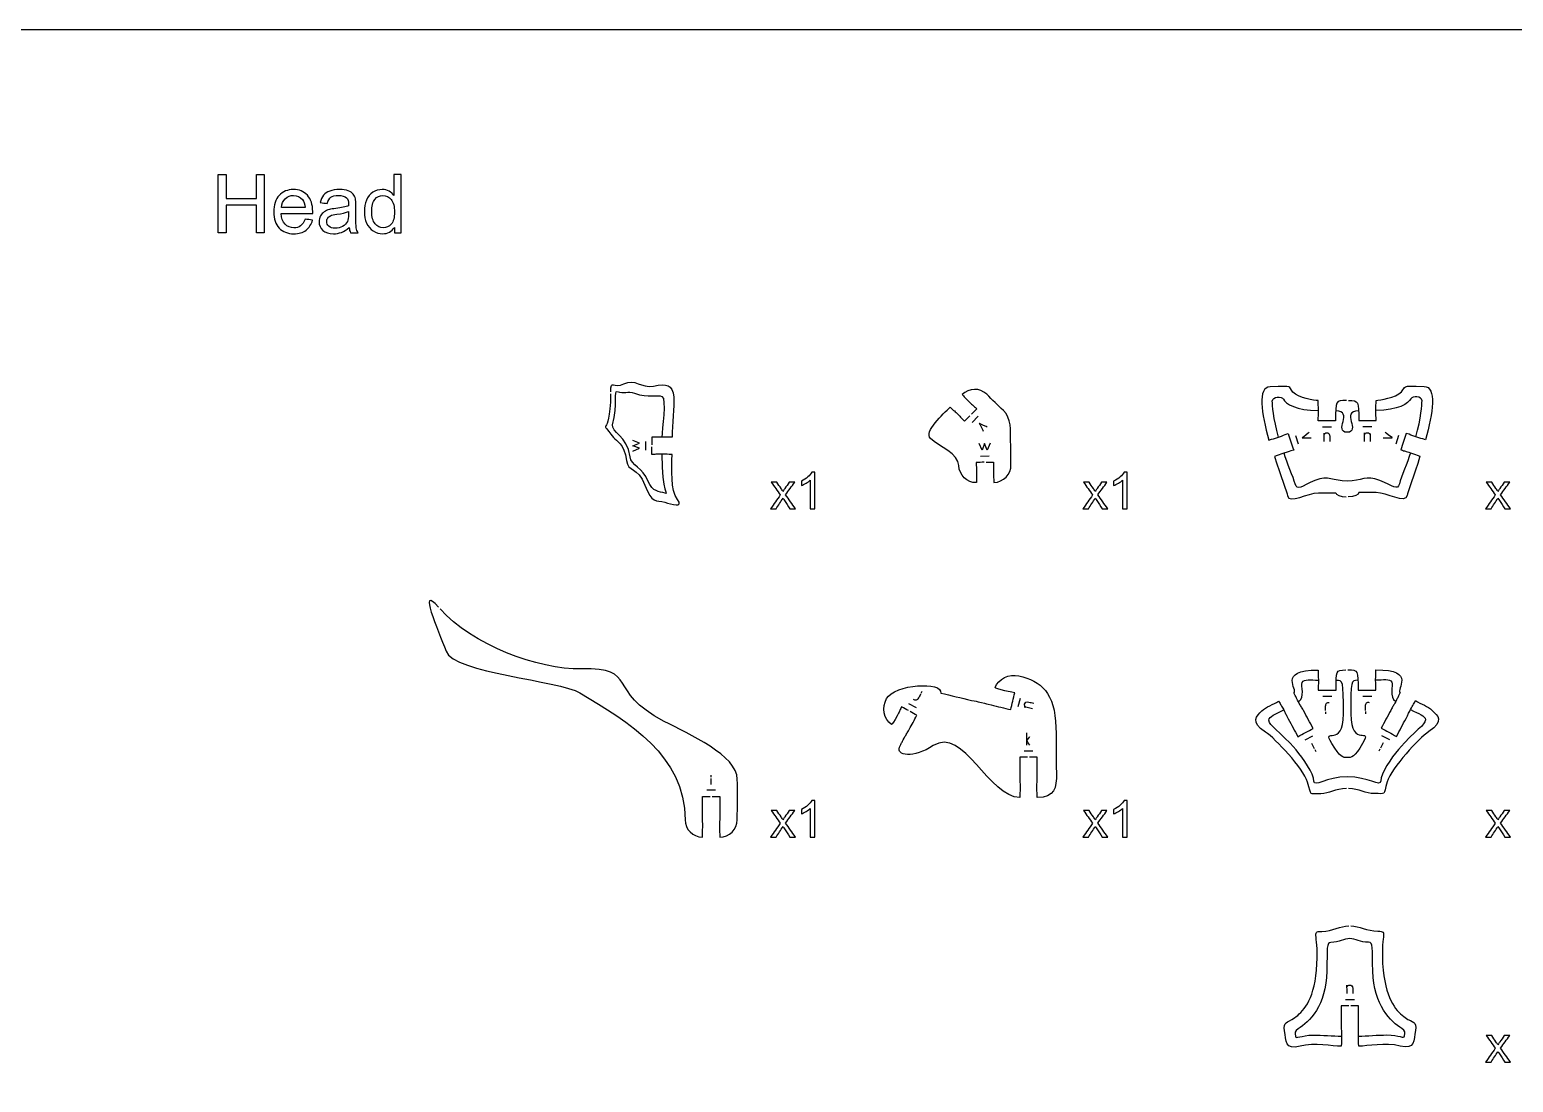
# Model space of a CAD drawing. Extents: x 0 to 1200, y 0 to 700.
# Drawn here: x 740.6 to 996.9, y 518 to 700 of the extents above; entities that cross this region are included whole.
import ezdxf

# ---------------------------------------------------------------- set-up
doc = ezdxf.new("R2010")
doc.units = 0
doc.header["$MEASUREMENT"] = 0
doc.layers.add('DEFAULT', color=7, linetype='CONTINUOUS')

msp = doc.modelspace()

# ---------------------------------------------------------------- linework, layer by layer
at = {"layer": 'DEFAULT', "color": 38}
for points in [[(1200, 0), (0, 0), (0, 700), (1200, 700)], [(773.17, 664.88), (773.17, 674.99), (774.51, 674.99), (774.51, 670.84), (779.76, 670.84), (779.76, 674.99), (781.09, 674.99), (781.09, 664.88), (779.76, 664.88), (779.76, 669.65), (774.51, 669.65), (774.51, 664.88)]]:
    msp.add_lwpolyline(points, close=True, dxfattribs=at)
at = {"layer": 'DEFAULT', "color": 7}
for points in [[(904.49, 633.18), (903.43, 632.08)], [(965.5, 631.31), (963.97, 631.3)], [(972.49, 631.32), (970.96, 631.32)], [(844.8, 627.14), (845.97, 627.64), (844.8, 628.09), (845.97, 628.54), (844.8, 629.01)], [(846.97, 628.84), (846.97, 627.32)], [(906.52, 628.5), (906.04, 627.32), (905.58, 628.48), (905.14, 627.31), (904.65, 628.47)], [(959.29, 629.84), (959.79, 628.39)], [(976.69, 628.43), (977.18, 629.88)], [(904.85, 626.3), (906.38, 626.33)], [(894.62, 585.32), (894.8, 585.65)], [(965.58, 584.72), (964.05, 584.71)], [(972.48, 584.74), (970.95, 584.74)], [(892.42, 583.54), (893.77, 582.81)], [(911.7, 584.41), (911.35, 582.93)], [(964.51, 582.1), (964.51, 581.72)], [(971.41, 582.12), (971.41, 581.75)], [(912.87, 576.35), (912.87, 578.48)], [(962.23, 577.9), (960.89, 577.17)], [(975.59, 577.22), (974.24, 577.94)], [(912.39, 575.35), (913.91, 575.36)], [(962.04, 576.66), (962.53, 575.75)], [(962.63, 575.58), (962.81, 575.25)], [(973.86, 575.61), (973.69, 575.28)], [(974.44, 576.7), (973.96, 575.79)], [(858.34, 570.77), (858.34, 571.14)], [(858.34, 569.54), (858.34, 570.57)], [(859.1, 568.54), (857.58, 568.54)], [(967.94, 532.38), (969.47, 532.38)]]:
    msp.add_lwpolyline(points, dxfattribs=at)
at = {"layer": 'DEFAULT', "color": 38}
for points, knots in [([(803.6, 664.88), (803.6, 665.19), (803.6, 665.5), (803.6, 665.81), (803.14, 665.08), (802.46, 664.72), (801.56, 664.72), (800.97, 664.72), (800.44, 664.88), (799.95, 665.2), (799.46, 665.52), (799.08, 665.97), (798.81, 666.55), (798.54, 667.12), (798.41, 667.79), (798.41, 668.54), (798.41, 669.27), (798.53, 669.93), (798.77, 670.52), (799.02, 671.12), (799.38, 671.57), (799.87, 671.89), (800.36, 672.21), (800.9, 672.37), (801.5, 672.37), (801.94, 672.37), (802.34, 672.27), (802.68, 672.09), (803.02, 671.9), (803.31, 671.66), (803.52, 671.36), (803.52, 672.57), (803.52, 673.78), (803.52, 674.99), (803.93, 674.99), (804.34, 674.99), (804.75, 674.99), (804.75, 671.62), (804.75, 668.25), (804.75, 664.88), (804.37, 664.88), (803.99, 664.88), (803.6, 664.88)], [3.262, 3.262, 3.262, 3.262, 5.88, 5.88, 5.88, 6.88, 6.88, 6.88, 7.88, 7.88, 7.88, 8.88, 8.88, 8.88, 9.88, 9.88, 9.88, 10.88, 10.88, 10.88, 11.88, 11.88, 11.88, 12.88, 12.88, 12.88, 13.88, 13.88, 13.88, 14.88, 14.88, 14.88, 25.153, 25.153, 25.153, 28.649, 28.649, 28.649, 57.282, 57.282, 57.282, 60.544, 60.544, 60.544, 60.544]), ([(788.17, 667.24), (788.6, 667.19), (789.02, 667.13), (789.45, 667.08), (789.25, 666.33), (788.87, 665.75), (788.33, 665.34), (787.78, 664.93), (787.08, 664.72), (786.23, 664.72), (785.16, 664.72), (784.31, 665.05), (783.69, 665.71), (783.06, 666.37), (782.75, 667.29), (782.75, 668.48), (782.75, 669.71), (783.06, 670.67), (783.7, 671.35), (784.33, 672.03), (785.15, 672.37), (786.16, 672.37), (787.14, 672.37), (787.94, 672.03), (788.56, 671.37), (789.18, 670.7), (789.49, 669.76), (789.49, 668.56), (789.49, 668.48), (789.49, 668.37), (789.49, 668.23), (787.67, 668.23), (785.85, 668.23), (784.03, 668.23), (784.07, 667.42), (784.3, 666.81), (784.71, 666.38), (785.12, 665.95), (785.63, 665.74), (786.24, 665.74), (786.69, 665.74), (787.08, 665.86), (787.4, 666.1), (787.73, 666.34), (787.98, 666.72), (788.17, 667.24)], [0, 0, 0, 0, 3.660641, 3.660641, 3.660641, 4.660641, 4.660641, 4.660641, 5.660641, 5.660641, 5.660641, 6.660641, 6.660641, 6.660641, 7.660641, 7.660641, 7.660641, 8.660641, 8.660641, 8.660641, 9.660641, 9.660641, 9.660641, 10.660641, 10.660641, 10.660641, 11.660641, 11.660641, 11.660641, 12.660641, 12.660641, 12.660641, 28.128641, 28.128641, 28.128641, 29.128641, 29.128641, 29.128641, 30.128641, 30.128641, 30.128641, 31.128641, 31.128641, 31.128641, 32.128641, 32.128641, 32.128641, 32.128641]), ([(795.78, 665.79), (795.32, 665.4), (794.88, 665.12), (794.46, 664.96), (794.03, 664.8), (793.58, 664.72), (793.09, 664.72), (792.29, 664.72), (791.67, 664.92), (791.24, 665.31), (790.8, 665.7), (790.59, 666.2), (790.59, 666.81), (790.59, 667.17), (790.67, 667.5), (790.83, 667.8), (791, 668.09), (791.21, 668.33), (791.47, 668.51), (791.74, 668.69), (792.03, 668.82), (792.37, 668.92), (792.61, 668.98), (792.98, 669.04), (793.47, 669.1), (794.47, 669.22), (795.21, 669.36), (795.68, 669.53), (795.68, 669.7), (795.69, 669.81), (795.69, 669.85), (795.69, 670.36), (795.57, 670.71), (795.34, 670.92), (795.02, 671.2), (794.55, 671.34), (793.92, 671.34), (793.34, 671.34), (792.91, 671.24), (792.63, 671.03), (792.35, 670.83), (792.15, 670.47), (792.01, 669.95), (791.61, 670), (791.21, 670.06), (790.8, 670.11), (790.91, 670.63), (791.09, 671.05), (791.35, 671.37), (791.6, 671.69), (791.96, 671.94), (792.44, 672.11), (792.92, 672.28), (793.47, 672.37), (794.1, 672.37), (794.73, 672.37), (795.23, 672.29), (795.62, 672.15), (796.02, 672), (796.3, 671.81), (796.49, 671.59), (796.67, 671.37), (796.8, 671.09), (796.87, 670.75), (796.91, 670.54), (796.93, 670.16), (796.93, 669.6), (796.93, 669.05), (796.93, 668.5), (796.93, 667.95), (796.93, 666.8), (796.96, 666.07), (797.01, 665.76), (797.07, 665.46), (797.17, 665.16), (797.33, 664.88), (796.89, 664.88), (796.46, 664.88), (796.03, 664.88), (795.9, 665.14), (795.82, 665.44), (795.78, 665.79)], [1, 1, 1, 1, 2, 2, 2, 3, 3, 3, 4, 4, 4, 5, 5, 5, 6, 6, 6, 7, 7, 7, 8, 8, 8, 9, 9, 9, 10, 10, 10, 11, 11, 11, 12, 12, 12, 13, 13, 13, 14, 14, 14, 15, 15, 15, 18.468851, 18.468851, 18.468851, 19.468851, 19.468851, 19.468851, 20.468851, 20.468851, 20.468851, 21.468851, 21.468851, 21.468851, 22.468851, 22.468851, 22.468851, 23.468851, 23.468851, 23.468851, 24.468851, 24.468851, 24.468851, 25.468851, 25.468851, 25.468851, 30.156851, 30.156851, 30.156851, 31.156851, 31.156851, 31.156851, 32.156851, 32.156851, 32.156851, 35.828851, 35.828851, 35.828851, 36.828851, 36.828851, 36.828851, 36.828851]), ([(784.1, 669.25), (785.46, 669.25), (786.82, 669.25), (788.18, 669.25), (788.13, 669.86), (787.97, 670.32), (787.71, 670.63), (787.32, 671.11), (786.81, 671.35), (786.18, 671.35), (785.61, 671.35), (785.13, 671.16), (784.74, 670.78), (784.35, 670.39), (784.14, 669.88), (784.1, 669.25)], [1, 1, 1, 1, 12.582, 12.582, 12.582, 13.582, 13.582, 13.582, 14.582, 14.582, 14.582, 15.582, 15.582, 15.582, 16.582, 16.582, 16.582, 16.582]), ([(799.68, 668.54), (799.68, 667.6), (799.88, 666.9), (800.28, 666.43), (800.67, 665.97), (801.14, 665.74), (801.67, 665.74), (802.22, 665.74), (802.68, 665.96), (803.06, 666.4), (803.43, 666.85), (803.62, 667.52), (803.62, 668.43), (803.62, 669.43), (803.43, 670.17), (803.05, 670.64), (802.66, 671.11), (802.18, 671.34), (801.62, 671.34), (801.07, 671.34), (800.61, 671.12), (800.24, 670.66), (799.87, 670.21), (799.68, 669.51), (799.68, 668.54)], [1, 1, 1, 1, 2, 2, 2, 3, 3, 3, 4, 4, 4, 5, 5, 5, 6, 6, 6, 7, 7, 7, 8, 8, 8, 9, 9, 9, 9]), ([(795.68, 668.56), (795.23, 668.37), (794.55, 668.22), (793.65, 668.09), (793.14, 668.01), (792.78, 667.93), (792.57, 667.84), (792.36, 667.75), (792.2, 667.61), (792.08, 667.44), (791.97, 667.26), (791.91, 667.06), (791.91, 666.85), (791.91, 666.52), (792.04, 666.24), (792.29, 666.02), (792.54, 665.8), (792.9, 665.69), (793.39, 665.69), (793.86, 665.69), (794.29, 665.79), (794.66, 666), (795.03, 666.21), (795.31, 666.5), (795.48, 666.86), (795.61, 667.14), (795.68, 667.56), (795.68, 668.1), (795.68, 668.25), (795.68, 668.41), (795.68, 668.56)], [1.289, 1.289, 1.289, 1.289, 2.289, 2.289, 2.289, 3.289, 3.289, 3.289, 4.289, 4.289, 4.289, 5.289, 5.289, 5.289, 6.289, 6.289, 6.289, 7.289, 7.289, 7.289, 8.289, 8.289, 8.289, 9.289, 9.289, 9.289, 10.289, 10.289, 10.289, 11.578, 11.578, 11.578, 11.578]), ([(876.24, 617.19), (875.98, 617.19), (875.72, 617.19), (875.47, 617.19), (875.47, 618.84), (875.47, 620.48), (875.47, 622.13), (875.28, 621.95), (875.03, 621.77), (874.73, 621.6), (874.43, 621.42), (874.16, 621.28), (873.92, 621.2), (873.92, 621.44), (873.92, 621.69), (873.92, 621.94), (874.35, 622.15), (874.73, 622.39), (875.05, 622.68), (875.38, 622.97), (875.61, 623.26), (875.74, 623.53), (875.91, 623.53), (876.07, 623.53), (876.24, 623.53), (876.24, 621.42), (876.24, 619.3), (876.24, 617.19)], [17.969, 17.969, 17.969, 17.969, 20.166, 20.166, 20.166, 34.167, 34.167, 34.167, 35.167, 35.167, 35.167, 36.167, 36.167, 36.167, 38.291, 38.291, 38.291, 39.291, 39.291, 39.291, 40.291, 40.291, 40.291, 41.707, 41.707, 41.707, 59.676, 59.676, 59.676, 59.676]), ([(930.2, 617.19), (929.94, 617.19), (929.68, 617.19), (929.43, 617.19), (929.43, 618.84), (929.43, 620.48), (929.43, 622.13), (929.24, 621.95), (928.99, 621.77), (928.69, 621.6), (928.39, 621.42), (928.12, 621.28), (927.88, 621.2), (927.88, 621.44), (927.88, 621.69), (927.88, 621.94), (928.31, 622.15), (928.69, 622.39), (929.01, 622.68), (929.34, 622.97), (929.57, 623.26), (929.7, 623.53), (929.87, 623.53), (930.03, 623.53), (930.2, 623.53), (930.2, 621.42), (930.2, 619.3), (930.2, 617.19)], [17.969, 17.969, 17.969, 17.969, 20.166, 20.166, 20.166, 34.167, 34.167, 34.167, 35.167, 35.167, 35.167, 36.167, 36.167, 36.167, 38.291, 38.291, 38.291, 39.291, 39.291, 39.291, 40.291, 40.291, 40.291, 41.707, 41.707, 41.707, 59.676, 59.676, 59.676, 59.676]), ([(868.61, 617.19), (869.17, 617.98), (869.72, 618.77), (870.28, 619.57), (869.77, 620.3), (869.25, 621.03), (868.73, 621.76), (869.06, 621.76), (869.38, 621.76), (869.7, 621.76), (869.94, 621.41), (870.17, 621.05), (870.41, 620.69), (870.54, 620.49), (870.64, 620.32), (870.72, 620.18), (870.85, 620.37), (870.97, 620.54), (871.07, 620.68), (871.33, 621.04), (871.59, 621.4), (871.84, 621.76), (872.15, 621.76), (872.46, 621.76), (872.77, 621.76), (872.24, 621.05), (871.72, 620.33), (871.19, 619.61), (871.76, 618.8), (872.32, 618), (872.89, 617.19), (872.57, 617.19), (872.26, 617.19), (871.94, 617.19), (871.63, 617.66), (871.31, 618.14), (871, 618.61), (870.92, 618.74), (870.83, 618.87), (870.75, 618.99), (870.35, 618.39), (869.95, 617.79), (869.55, 617.19), (869.24, 617.19), (868.92, 617.19), (868.61, 617.19)], [0, 0, 0, 0, 8.235918, 8.235918, 8.235918, 15.849393, 15.849393, 15.849393, 18.597393, 18.597393, 18.597393, 22.230259, 22.230259, 22.230259, 23.230259, 23.230259, 23.230259, 24.230259, 24.230259, 24.230259, 27.994126, 27.994126, 27.994126, 30.619126, 30.619126, 30.619126, 38.191324, 38.191324, 38.191324, 46.577081, 46.577081, 46.577081, 49.275081, 49.275081, 49.275081, 54.103231, 54.103231, 54.103231, 55.400471, 55.400471, 55.400471, 61.545164, 61.545164, 61.545164, 64.207164, 64.207164, 64.207164, 64.207164]), ([(922.57, 617.19), (923.13, 617.98), (923.68, 618.77), (924.24, 619.57), (923.73, 620.3), (923.21, 621.03), (922.69, 621.76), (923.02, 621.76), (923.34, 621.76), (923.66, 621.76), (923.9, 621.41), (924.13, 621.05), (924.37, 620.69), (924.5, 620.49), (924.6, 620.32), (924.68, 620.18), (924.81, 620.37), (924.93, 620.54), (925.03, 620.68), (925.29, 621.04), (925.55, 621.4), (925.8, 621.76), (926.11, 621.76), (926.42, 621.76), (926.73, 621.76), (926.2, 621.05), (925.68, 620.33), (925.15, 619.61), (925.72, 618.8), (926.28, 618), (926.85, 617.19), (926.53, 617.19), (926.22, 617.19), (925.9, 617.19), (925.59, 617.66), (925.27, 618.14), (924.96, 618.61), (924.88, 618.74), (924.79, 618.87), (924.71, 618.99), (924.31, 618.39), (923.91, 617.79), (923.51, 617.19), (923.2, 617.19), (922.88, 617.19), (922.57, 617.19)], [0, 0, 0, 0, 8.235918, 8.235918, 8.235918, 15.849393, 15.849393, 15.849393, 18.597393, 18.597393, 18.597393, 22.230259, 22.230259, 22.230259, 23.230259, 23.230259, 23.230259, 24.230259, 24.230259, 24.230259, 27.994126, 27.994126, 27.994126, 30.619126, 30.619126, 30.619126, 38.191324, 38.191324, 38.191324, 46.577081, 46.577081, 46.577081, 49.275081, 49.275081, 49.275081, 54.103231, 54.103231, 54.103231, 55.400471, 55.400471, 55.400471, 61.545164, 61.545164, 61.545164, 64.207164, 64.207164, 64.207164, 64.207164]), ([(992.15, 617.19), (992.7, 617.98), (993.26, 618.77), (993.82, 619.57), (993.3, 620.3), (992.79, 621.03), (992.27, 621.76), (992.59, 621.76), (992.92, 621.76), (993.24, 621.76), (993.47, 621.41), (993.71, 621.05), (993.94, 620.69), (994.07, 620.49), (994.18, 620.32), (994.26, 620.18), (994.39, 620.37), (994.5, 620.54), (994.61, 620.68), (994.87, 621.04), (995.12, 621.4), (995.38, 621.76), (995.69, 621.76), (996, 621.76), (996.31, 621.76), (995.78, 621.05), (995.25, 620.33), (994.73, 619.61), (995.29, 618.8), (995.86, 618), (996.43, 617.19), (996.11, 617.19), (995.79, 617.19), (995.48, 617.19), (995.16, 617.66), (994.85, 618.14), (994.54, 618.61), (994.45, 618.74), (994.37, 618.87), (994.29, 618.99), (993.89, 618.39), (993.49, 617.79), (993.09, 617.19), (992.77, 617.19), (992.46, 617.19), (992.15, 617.19)], [2.661, 2.661, 2.661, 2.661, 10.896918, 10.896918, 10.896918, 18.510393, 18.510393, 18.510393, 21.257393, 21.257393, 21.257393, 24.890807, 24.890807, 24.890807, 25.890807, 25.890807, 25.890807, 26.890807, 26.890807, 26.890807, 30.654674, 30.654674, 30.654674, 33.278674, 33.278674, 33.278674, 40.850279, 40.850279, 40.850279, 49.235462, 49.235462, 49.235462, 51.932462, 51.932462, 51.932462, 56.760611, 56.760611, 56.760611, 58.057852, 58.057852, 58.057852, 64.203099, 64.203099, 64.203099, 66.864099, 66.864099, 66.864099, 66.864099]), ([(876.24, 560.44), (875.98, 560.44), (875.72, 560.44), (875.47, 560.44), (875.47, 562.09), (875.47, 563.74), (875.47, 565.38), (875.28, 565.2), (875.03, 565.03), (874.73, 564.85), (874.43, 564.67), (874.16, 564.54), (873.92, 564.45), (873.92, 564.7), (873.92, 564.95), (873.92, 565.2), (874.35, 565.4), (874.73, 565.65), (875.05, 565.94), (875.38, 566.23), (875.61, 566.51), (875.74, 566.78), (875.91, 566.78), (876.07, 566.78), (876.24, 566.78), (876.24, 564.67), (876.24, 562.56), (876.24, 560.44)], [17.969, 17.969, 17.969, 17.969, 20.166, 20.166, 20.166, 34.167, 34.167, 34.167, 35.167, 35.167, 35.167, 36.167, 36.167, 36.167, 38.291, 38.291, 38.291, 39.291, 39.291, 39.291, 40.291, 40.291, 40.291, 41.707, 41.707, 41.707, 59.676, 59.676, 59.676, 59.676]), ([(930.2, 560.44), (929.94, 560.44), (929.68, 560.44), (929.43, 560.44), (929.43, 562.09), (929.43, 563.74), (929.43, 565.38), (929.24, 565.2), (928.99, 565.03), (928.69, 564.85), (928.39, 564.67), (928.12, 564.54), (927.88, 564.45), (927.88, 564.7), (927.88, 564.95), (927.88, 565.2), (928.31, 565.4), (928.69, 565.65), (929.01, 565.94), (929.34, 566.23), (929.57, 566.51), (929.7, 566.78), (929.87, 566.78), (930.03, 566.78), (930.2, 566.78), (930.2, 564.67), (930.2, 562.56), (930.2, 560.44)], [17.969, 17.969, 17.969, 17.969, 20.166, 20.166, 20.166, 34.167, 34.167, 34.167, 35.167, 35.167, 35.167, 36.167, 36.167, 36.167, 38.291, 38.291, 38.291, 39.291, 39.291, 39.291, 40.291, 40.291, 40.291, 41.707, 41.707, 41.707, 59.676, 59.676, 59.676, 59.676]), ([(868.61, 560.44), (869.17, 561.23), (869.72, 562.03), (870.28, 562.82), (869.77, 563.55), (869.25, 564.28), (868.73, 565.02), (869.06, 565.02), (869.38, 565.02), (869.7, 565.02), (869.94, 564.66), (870.17, 564.3), (870.41, 563.94), (870.54, 563.74), (870.64, 563.57), (870.72, 563.43), (870.85, 563.62), (870.97, 563.79), (871.07, 563.93), (871.33, 564.29), (871.59, 564.66), (871.84, 565.02), (872.15, 565.02), (872.46, 565.02), (872.77, 565.02), (872.24, 564.3), (871.72, 563.58), (871.19, 562.86), (871.76, 562.06), (872.32, 561.25), (872.89, 560.44), (872.57, 560.44), (872.26, 560.44), (871.94, 560.44), (871.63, 560.92), (871.31, 561.39), (871, 561.86), (870.92, 561.99), (870.83, 562.12), (870.75, 562.25), (870.35, 561.65), (869.95, 561.04), (869.55, 560.44), (869.24, 560.44), (868.92, 560.44), (868.61, 560.44)], [0, 0, 0, 0, 8.235918, 8.235918, 8.235918, 15.849393, 15.849393, 15.849393, 18.597393, 18.597393, 18.597393, 22.230259, 22.230259, 22.230259, 23.230259, 23.230259, 23.230259, 24.230259, 24.230259, 24.230259, 27.99494, 27.99494, 27.99494, 30.61994, 30.61994, 30.61994, 38.192138, 38.192138, 38.192138, 46.577895, 46.577895, 46.577895, 49.275895, 49.275895, 49.275895, 54.104045, 54.104045, 54.104045, 55.400447, 55.400447, 55.400447, 61.544308, 61.544308, 61.544308, 64.206308, 64.206308, 64.206308, 64.206308]), ([(922.57, 560.44), (923.13, 561.23), (923.68, 562.03), (924.24, 562.82), (923.73, 563.55), (923.21, 564.28), (922.69, 565.02), (923.02, 565.02), (923.34, 565.02), (923.66, 565.02), (923.9, 564.66), (924.13, 564.3), (924.37, 563.94), (924.5, 563.74), (924.6, 563.57), (924.68, 563.43), (924.81, 563.62), (924.93, 563.79), (925.03, 563.93), (925.29, 564.29), (925.55, 564.66), (925.8, 565.02), (926.11, 565.02), (926.42, 565.02), (926.73, 565.02), (926.2, 564.3), (925.68, 563.58), (925.15, 562.86), (925.72, 562.06), (926.28, 561.25), (926.85, 560.44), (926.53, 560.44), (926.22, 560.44), (925.9, 560.44), (925.59, 560.92), (925.27, 561.39), (924.96, 561.86), (924.88, 561.99), (924.79, 562.12), (924.71, 562.25), (924.31, 561.65), (923.91, 561.04), (923.51, 560.44), (923.2, 560.44), (922.88, 560.44), (922.57, 560.44)], [0, 0, 0, 0, 8.235918, 8.235918, 8.235918, 15.849393, 15.849393, 15.849393, 18.597393, 18.597393, 18.597393, 22.230259, 22.230259, 22.230259, 23.230259, 23.230259, 23.230259, 24.230259, 24.230259, 24.230259, 27.99494, 27.99494, 27.99494, 30.61994, 30.61994, 30.61994, 38.192138, 38.192138, 38.192138, 46.577895, 46.577895, 46.577895, 49.275895, 49.275895, 49.275895, 54.104045, 54.104045, 54.104045, 55.400447, 55.400447, 55.400447, 61.544308, 61.544308, 61.544308, 64.206308, 64.206308, 64.206308, 64.206308]), ([(992.15, 560.44), (992.7, 561.23), (993.26, 562.03), (993.82, 562.82), (993.3, 563.55), (992.79, 564.28), (992.27, 565.02), (992.59, 565.02), (992.92, 565.02), (993.24, 565.02), (993.47, 564.66), (993.71, 564.3), (993.94, 563.94), (994.07, 563.74), (994.18, 563.57), (994.26, 563.43), (994.39, 563.62), (994.5, 563.79), (994.61, 563.93), (994.87, 564.29), (995.12, 564.66), (995.38, 565.02), (995.69, 565.02), (996, 565.02), (996.31, 565.02), (995.78, 564.3), (995.25, 563.58), (994.73, 562.86), (995.29, 562.06), (995.86, 561.25), (996.43, 560.44), (996.11, 560.44), (995.79, 560.44), (995.48, 560.44), (995.16, 560.92), (994.85, 561.39), (994.54, 561.86), (994.45, 561.99), (994.37, 562.12), (994.29, 562.25), (993.89, 561.65), (993.49, 561.04), (993.09, 560.44), (992.77, 560.44), (992.46, 560.44), (992.15, 560.44)], [0, 0, 0, 0, 8.235918, 8.235918, 8.235918, 15.849393, 15.849393, 15.849393, 18.596393, 18.596393, 18.596393, 22.229807, 22.229807, 22.229807, 23.229807, 23.229807, 23.229807, 24.229807, 24.229807, 24.229807, 27.994488, 27.994488, 27.994488, 30.618488, 30.618488, 30.618488, 38.190094, 38.190094, 38.190094, 46.575276, 46.575276, 46.575276, 49.272276, 49.272276, 49.272276, 54.100426, 54.100426, 54.100426, 55.396828, 55.396828, 55.396828, 61.541243, 61.541243, 61.541243, 64.202243, 64.202243, 64.202243, 64.202243]), ([(992.15, 521.54), (992.7, 522.33), (993.26, 523.12), (993.82, 523.92), (993.3, 524.65), (992.79, 525.38), (992.27, 526.11), (992.59, 526.11), (992.92, 526.11), (993.24, 526.11), (993.47, 525.76), (993.71, 525.4), (993.94, 525.04), (994.07, 524.84), (994.18, 524.67), (994.26, 524.53), (994.39, 524.72), (994.5, 524.89), (994.61, 525.03), (994.87, 525.39), (995.12, 525.75), (995.38, 526.11), (995.69, 526.11), (996, 526.11), (996.31, 526.11), (995.78, 525.4), (995.25, 524.68), (994.73, 523.96), (995.29, 523.15), (995.86, 522.35), (996.43, 521.54), (996.11, 521.54), (995.79, 521.54), (995.48, 521.54), (995.16, 522.01), (994.85, 522.49), (994.54, 522.96), (994.45, 523.09), (994.37, 523.22), (994.29, 523.34), (993.89, 522.74), (993.49, 522.14), (993.09, 521.54), (992.77, 521.54), (992.46, 521.54), (992.15, 521.54)], [0, 0, 0, 0, 8.235918, 8.235918, 8.235918, 15.849393, 15.849393, 15.849393, 18.596393, 18.596393, 18.596393, 22.229807, 22.229807, 22.229807, 23.229807, 23.229807, 23.229807, 24.229807, 24.229807, 24.229807, 27.993674, 27.993674, 27.993674, 30.617674, 30.617674, 30.617674, 38.189279, 38.189279, 38.189279, 46.574462, 46.574462, 46.574462, 49.271462, 49.271462, 49.271462, 54.099611, 54.099611, 54.099611, 55.396852, 55.396852, 55.396852, 61.542099, 61.542099, 61.542099, 64.203099, 64.203099, 64.203099, 64.203099])]:
    msp.add_open_spline(points, degree=3, knots=knots, dxfattribs=at)
at = {"layer": 'DEFAULT', "color": 1}
for points, knots in [([(840.98, 637.39), (841.02, 639.78), (841.45, 637.81), (843.27, 638.78), (845.14, 639.78), (846.26, 637.96), (848.36, 638.38), (850.64, 638.83), (851.67, 638.75), (851.88, 636.45), (852.03, 634.84), (851.57, 631.78), (851.57, 629.58), (850.69, 629.58), (850.79, 629.54), (849.82, 629.54), (848.85, 629.53), (848.94, 629.58), (848.07, 629.58), (848.07, 629.14), (848.07, 628.7), (848.07, 628.26)], [0, 0, 0, 0, 1, 1, 1, 2, 2, 2, 3, 3, 3, 4, 4, 4, 5, 5, 5, 6, 6, 6, 9.76, 9.76, 9.76, 9.76]), ([(968.13, 635.91), (966.22, 635.91), (966.22, 635.86), (966.23, 632.41), (965.23, 632.41), (964.23, 632.41), (963.23, 632.4), (963.23, 633.28), (963.28, 633.19), (963.27, 634.16), (963.27, 635.13), (963.22, 635.03), (963.22, 635.9), (962.6, 635.9), (959.8, 636.33), (958.85, 637.36), (957.89, 638.39), (959.23, 638.37), (954.91, 638.28), (952.7, 638.23), (953.38, 633.67), (954.7, 629.04), (955.53, 629.33), (955.45, 629.25), (956.37, 629.56), (957.29, 629.88), (957.19, 629.89), (958.01, 630.17), (958.34, 629.23), (958.66, 628.28), (958.99, 627.34), (958.16, 627.06), (958.23, 627.13), (957.31, 626.82), (956.39, 626.5), (956.5, 626.49), (955.68, 626.2), (956.75, 622.87), (957.84, 620), (957.94, 619.43), (958.2, 617.93), (961.47, 619.95), (963.26, 619.96), (964.26, 619.96), (965.26, 619.96), (966.26, 619.96), (966.26, 619.59), (967.06, 619.28), (968.08, 619.25)], [0, 0, 0, 0, 1.01, 1.01, 1.01, 9.510024, 9.510024, 9.510024, 10.510024, 10.510024, 10.510024, 11.510024, 11.510024, 11.510024, 12.510024, 12.510024, 12.510024, 13.510024, 13.510024, 13.510024, 14.510024, 14.510024, 14.510024, 15.510024, 15.510024, 15.510024, 16.510024, 16.510024, 16.510024, 25.006457, 25.006457, 25.006457, 26.006457, 26.006457, 26.006457, 27.006457, 27.006457, 27.006457, 28.006457, 28.006457, 28.006457, 29.006457, 29.006457, 29.006457, 37.50648, 37.50648, 37.50648, 38.50648, 38.50648, 38.50648, 38.50648]), ([(968.48, 635.91), (970.22, 635.91), (970.22, 635.76), (970.23, 632.42), (971.23, 632.42), (972.23, 632.42), (973.23, 632.43), (973.22, 633.3), (973.18, 633.21), (973.17, 634.18), (973.17, 635.15), (973.22, 635.05), (973.22, 635.92), (973.84, 635.93), (976.64, 636.36), (977.59, 637.4), (978.54, 638.44), (977.2, 638.41), (981.52, 638.34), (983.73, 638.3), (983.07, 633.74), (981.77, 629.1), (980.94, 629.38), (981.02, 629.3), (980.1, 629.61), (979.18, 629.93), (979.28, 629.94), (978.45, 630.22), (978.13, 629.28), (977.81, 628.33), (977.49, 627.38), (977.91, 627.24), (978.1, 627.19), (978.3, 627.14), (978.49, 627.08), (978.71, 627.02), (979.17, 626.87), (980.09, 626.56), (979.98, 626.54), (980.81, 626.26), (979.75, 622.92), (978.67, 620.05), (978.57, 619.47), (978.33, 617.98), (975.04, 619.98), (973.25, 619.98), (972.25, 619.98), (971.25, 619.97), (970.25, 619.97), (970.26, 619.6), (969.45, 619.29), (968.43, 619.25)], [0, 0, 0, 0, 1, 1, 1, 9.510021, 9.510021, 9.510021, 10.510021, 10.510021, 10.510021, 11.510021, 11.510021, 11.510021, 12.510021, 12.510021, 12.510021, 13.510021, 13.510021, 13.510021, 14.510021, 14.510021, 14.510021, 15.510021, 15.510021, 15.510021, 16.510021, 16.510021, 16.510021, 25.010295, 25.010295, 25.010295, 26.010295, 26.010295, 26.010295, 27.010295, 27.010295, 27.010295, 28.010295, 28.010295, 28.010295, 29.010295, 29.010295, 29.010295, 30.010295, 30.010295, 30.010295, 38.510318, 38.510318, 38.510318, 39.510318, 39.510318, 39.510318, 39.510318]), ([(840.97, 637.03), (840.85, 628.66), (838.76, 633.17), (841.48, 629.49), (841.96, 628.86), (843.3, 628.52), (843.7, 625.52), (843.96, 623.46), (845.62, 624.58), (846.87, 621.28), (848.13, 617.98), (848.75, 618.76), (850.35, 618.3), (851.48, 617.97), (853.69, 617.25), (852.5, 618.81), (851.3, 620.38), (851.57, 624.04), (851.57, 626.58), (850.69, 626.58), (850.79, 626.63), (849.82, 626.63), (849.34, 626.63), (849.12, 626.62), (848.91, 626.61), (848.7, 626.59), (848.51, 626.58), (848.07, 626.58), (848.07, 627.02), (848.07, 627.46), (848.07, 627.9)], [0, 0, 0, 0, 1, 1, 1, 2, 2, 2, 3, 3, 3, 4, 4, 4, 5, 5, 5, 6, 6, 6, 7, 7, 7, 8, 8, 8, 9, 9, 9, 12.75, 12.75, 12.75, 12.75]), ([(905.87, 625.22), (906.29, 625.23), (906.71, 625.23), (907.13, 625.24), (907.15, 624.36), (907.09, 624.46), (907.11, 623.49), (907.12, 622.51), (907.17, 622.62), (907.18, 621.74), (908.84, 621.76), (910.16, 623.12), (910.14, 624.78), (910.12, 626.11), (910.1, 627.45), (910.08, 628.78), (910.06, 630.78), (910.25, 632.79), (908.82, 634.19), (907.86, 635.11), (906.91, 636.04), (905.95, 636.97), (904.76, 638.13), (902.86, 638.1), (901.71, 636.91), (902.34, 636.3), (902.23, 636.34), (902.93, 635.66), (903.27, 635.32), (903.44, 635.17), (903.6, 635.04), (903.76, 634.9), (903.9, 634.78), (904.22, 634.47), (903.91, 634.16), (903.6, 633.84), (903.29, 633.52)], [0, 0, 0, 0, 3.59027, 3.59027, 3.59027, 4.59027, 4.59027, 4.59027, 5.59027, 5.59027, 5.59027, 6.59027, 6.59027, 6.59027, 17.920442, 17.920442, 17.920442, 18.920442, 18.920442, 18.920442, 30.249342, 30.249342, 30.249342, 31.249342, 31.249342, 31.249342, 32.249342, 32.249342, 32.249342, 33.249342, 33.249342, 33.249342, 34.249342, 34.249342, 34.249342, 38.004463, 38.004463, 38.004463, 38.004463]), ([(905.52, 625.22), (905.06, 625.21), (904.6, 625.2), (904.14, 625.19), (904.15, 624.32), (904.19, 624.42), (904.21, 623.45), (904.22, 622.47), (904.17, 622.57), (904.18, 621.7), (902.52, 621.68), (901.17, 623), (901.14, 624.66), (901.12, 626.66), (897.65, 627.95), (896.22, 629.34), (895.03, 630.5), (898.46, 633.57), (899.62, 634.76), (900.24, 634.15), (900.21, 634.26), (900.91, 633.58), (901.6, 632.9), (901.5, 632.93), (902.12, 632.32), (902.43, 632.64), (902.74, 632.96), (903.05, 633.27)], [0, 0, 0, 0, 3.910524, 3.910524, 3.910524, 4.910524, 4.910524, 4.910524, 5.910524, 5.910524, 5.910524, 6.910524, 6.910524, 6.910524, 7.910524, 7.910524, 7.910524, 8.910524, 8.910524, 8.910524, 9.910524, 9.910524, 9.910524, 10.910524, 10.910524, 10.910524, 14.665645, 14.665645, 14.665645, 14.665645]), ([(811.25, 600.15), (807.55, 604.31), (811.14, 596.3), (812.52, 592.55), (813.91, 588.75), (832.02, 587.54), (835.66, 585.36), (844.03, 580.33), (853.85, 574.53), (853.83, 563.44), (853.81, 561.79), (855.16, 560.45), (856.82, 560.44), (856.82, 561.31), (856.87, 561.22), (856.88, 562.19), (856.88, 563.16), (856.83, 563.07), (856.83, 563.94), (856.83, 565.11), (856.84, 566.27), (856.84, 567.44), (857.28, 567.44), (857.72, 567.44), (858.17, 567.44)], [0, 0, 0, 0, 1, 1, 1, 2, 2, 2, 3, 3, 3, 4, 4, 4, 5, 5, 5, 6, 6, 6, 15.928031, 15.928031, 15.928031, 19.690034, 19.690034, 19.690034, 19.690034]), ([(858.51, 567.44), (858.95, 567.44), (859.39, 567.44), (859.83, 567.44), (859.83, 566.27), (859.83, 565.1), (859.83, 563.94), (859.82, 563.06), (859.78, 563.16), (859.78, 562.19), (859.77, 561.21), (859.82, 561.31), (859.82, 560.44), (861.48, 560.43), (862.82, 561.77), (862.83, 563.43), (862.83, 563.43), (863, 568.69), (862.84, 570.43), (862.85, 574.55), (854.51, 578.19), (850.22, 580.42), (840.01, 585.74), (845.99, 589.75), (835.92, 589.51), (828.42, 589.33), (817.04, 593.67), (811.49, 599.89)], [0, 0, 0, 0, 3.740016, 3.740016, 3.740016, 13.661031, 13.661031, 13.661031, 14.661031, 14.661031, 14.661031, 15.661031, 15.661031, 15.661031, 16.661031, 16.661031, 16.661031, 17.661031, 17.661031, 17.661031, 18.661031, 18.661031, 18.661031, 19.661031, 19.661031, 19.661031, 20.661031, 20.661031, 20.661031, 20.661031]), ([(892.41, 582.3), (892.02, 582.51), (891.64, 582.72), (891.25, 582.93), (890.84, 582.16), (890.92, 582.22), (890.46, 581.37), (889.99, 580.51), (889.6, 579.84), (889.49, 579.9), (888.16, 580.76), (887.82, 582.86), (888.62, 584.36), (890, 586.9), (898.48, 587.37), (898, 585.32), (899.77, 584.91), (901.53, 584.49), (903.3, 584.07), (904.15, 583.87), (904.07, 583.94), (905.02, 583.72), (905.96, 583.5), (905.86, 583.47), (906.71, 583.27), (907.84, 583), (908.98, 582.73), (910.11, 582.47), (910.34, 583.44), (910.57, 584.41), (910.8, 585.38), (909.95, 585.58), (910.03, 585.51), (909.08, 585.74), (908.14, 585.96), (907.39, 586.16), (907.42, 586.28), (907.89, 587.79), (909.84, 588.68), (911.49, 588.3), (915.38, 587.39), (917.71, 585.46), (917.91, 579.35), (917.98, 576.88), (917.92, 574.37), (917.98, 571.5), (918.03, 568.89), (917.7, 567.32), (914.67, 567.26), (914.67, 568.14), (914.62, 568.04), (914.62, 569.01), (914.62, 569.98), (914.67, 569.88), (914.66, 570.76), (914.66, 571.92), (914.66, 573.09), (914.65, 574.26), (914.21, 574.26), (913.76, 574.25), (913.32, 574.25)], [0, 0, 0, 0, 3.722924, 3.722924, 3.722924, 4.722924, 4.722924, 4.722924, 5.722924, 5.722924, 5.722924, 6.722924, 6.722924, 6.722924, 7.722924, 7.722924, 7.722924, 23.16133, 23.16133, 23.16133, 24.16133, 24.16133, 24.16133, 25.16133, 25.16133, 25.16133, 35.080682, 35.080682, 35.080682, 43.571986, 43.571986, 43.571986, 44.571986, 44.571986, 44.571986, 45.571986, 45.571986, 45.571986, 46.571986, 46.571986, 46.571986, 47.571986, 47.571986, 47.571986, 48.571986, 48.571986, 48.571986, 49.571986, 49.571986, 49.571986, 50.571986, 50.571986, 50.571986, 51.571986, 51.571986, 51.571986, 61.492035, 61.492035, 61.492035, 65.273038, 65.273038, 65.273038, 65.273038]), ([(968.09, 568.84), (966.16, 568.79), (965.11, 567.93), (963.66, 567.93), (961.48, 567.92), (962.17, 567.42), (961.38, 569.91), (960.59, 572.4), (955.83, 577.46), (954.14, 578.57), (951.36, 580.38), (952.6, 581.34), (953.49, 582.24), (954.23, 582.97), (955.47, 583.34), (956.38, 583.94), (956.8, 583.17), (956.79, 583.28), (957.26, 582.42), (957.72, 581.57), (957.63, 581.63), (958.05, 580.86), (958.61, 579.84), (959.16, 578.81), (959.72, 577.79), (960.6, 578.26), (961.48, 578.74), (962.35, 579.22), (961.8, 580.24), (961.24, 581.27), (960.68, 582.29), (960.27, 583.06), (960.27, 582.95), (959.81, 583.81), (959.35, 584.66), (959.44, 584.6), (959.02, 585.37), (959.85, 585.82), (956.06, 589.28), (963.2, 589.31), (963.2, 588.44), (963.25, 588.54), (963.25, 587.56), (963.26, 586.59), (963.21, 586.69), (963.21, 585.81), (964.24, 585.81), (965.27, 585.82), (966.31, 585.82), (966.29, 589.21), (966.2, 589.32), (968.02, 589.32)], [0, 0, 0, 0, 1, 1, 1, 2, 2, 2, 3, 3, 3, 4, 4, 4, 5, 5, 5, 6, 6, 6, 7, 7, 7, 16.911458, 16.911458, 16.911458, 25.399852, 25.399852, 25.399852, 35.319696, 35.319696, 35.319696, 36.319696, 36.319696, 36.319696, 37.319696, 37.319696, 37.319696, 38.319696, 38.319696, 38.319696, 39.319696, 39.319696, 39.319696, 40.329696, 40.329696, 40.329696, 49.110748, 49.110748, 49.110748, 50.110748, 50.110748, 50.110748, 50.110748]), ([(968.36, 589.33), (970.19, 589.33), (970.09, 589.23), (970.11, 585.83), (971.14, 585.84), (972.17, 585.84), (973.21, 585.85), (973.2, 586.72), (973.16, 586.63), (973.15, 587.6), (973.15, 588.57), (973.2, 588.47), (973.19, 589.34), (980.33, 589.37), (976.56, 585.88), (977.4, 585.43), (976.99, 584.66), (977.08, 584.72), (976.62, 583.86), (976.16, 583.01), (976.17, 583.12), (975.75, 582.34), (975.21, 581.31), (974.66, 580.29), (974.11, 579.26), (974.99, 578.79), (975.87, 578.31), (976.75, 577.84), (977.3, 578.87), (977.85, 579.9), (978.4, 580.93), (978.81, 581.7), (978.73, 581.64), (979.18, 582.5), (979.64, 583.36), (979.64, 583.25), (980.05, 584.02), (980.96, 583.42), (982.21, 583.07), (982.94, 582.33), (983.85, 581.44), (985.09, 580.49), (982.32, 578.66), (980.64, 577.55), (975.93, 572.45), (975.15, 569.96), (974.37, 567.46), (975.06, 567.97), (972.88, 567.96), (971.42, 567.95), (970.38, 568.8), (968.44, 568.84)], [0, 0, 0, 0, 1, 1, 1, 9.800051, 9.800051, 9.800051, 10.800051, 10.800051, 10.800051, 11.800051, 11.800051, 11.800051, 12.800051, 12.800051, 12.800051, 13.800051, 13.800051, 13.800051, 14.800051, 14.800051, 14.800051, 24.718287, 24.718287, 24.718287, 33.218817, 33.218817, 33.218817, 43.137524, 43.137524, 43.137524, 44.137524, 44.137524, 44.137524, 45.137524, 45.137524, 45.137524, 46.137524, 46.137524, 46.137524, 47.137524, 47.137524, 47.137524, 48.137524, 48.137524, 48.137524, 49.137524, 49.137524, 49.137524, 50.137524, 50.137524, 50.137524, 50.137524]), ([(912.97, 574.25), (912.53, 574.25), (912.09, 574.25), (911.66, 574.25), (911.66, 573.08), (911.66, 571.92), (911.67, 570.75), (911.67, 569.87), (911.72, 569.97), (911.72, 569), (911.72, 568.03), (911.67, 568.13), (911.67, 567.25), (906.46, 567.24), (901.82, 579.61), (896.72, 576.24), (893.33, 574), (890.19, 574.52), (890.88, 575.97), (891.25, 576.76), (891.21, 576.67), (891.67, 577.53), (892.14, 578.38), (892.13, 578.27), (892.55, 579.04), (893, 579.86), (893.44, 580.67), (893.88, 581.49), (893.49, 581.7), (893.11, 581.92), (892.72, 582.13)], [0, 0, 0, 0, 3.730002, 3.730002, 3.730002, 13.650051, 13.650051, 13.650051, 14.650051, 14.650051, 14.650051, 15.650051, 15.650051, 15.650051, 16.650051, 16.650051, 16.650051, 17.650051, 17.650051, 17.650051, 18.650051, 18.650051, 18.650051, 19.650051, 19.650051, 19.650051, 27.561188, 27.561188, 27.561188, 31.333585, 31.333585, 31.333585, 31.333585]), ([(968.51, 531.28), (968.08, 531.28), (967.64, 531.28), (967.21, 531.28), (967.21, 530.11), (967.21, 528.94), (967.21, 527.78), (967.21, 526.9), (967.26, 527), (967.27, 526.03), (967.27, 525.05), (967.22, 525.15), (967.22, 524.28), (965.65, 524.27), (962.63, 524.93), (960.08, 524.28), (957.43, 523.6), (957.69, 525.25), (957.41, 526.94), (957.14, 528.63), (957.81, 528.2), (959.15, 529.2), (960.5, 530.2), (962.42, 531.95), (962.93, 537.42), (963.52, 543.68), (961.82, 544.08), (963.83, 544.14), (965.75, 544.21), (967.02, 545.02), (968.5, 545.09)], [0, 0, 0, 0, 3.699002, 3.699002, 3.699002, 13.619022, 13.619022, 13.619022, 14.619022, 14.619022, 14.619022, 15.619022, 15.619022, 15.619022, 16.619022, 16.619022, 16.619022, 17.619022, 17.619022, 17.619022, 18.619022, 18.619022, 18.619022, 19.619022, 19.619022, 19.619022, 20.619022, 20.619022, 20.619022, 21.619022, 21.619022, 21.619022, 21.619022]), ([(968.85, 545.09), (970.33, 545.03), (971.6, 544.22), (973.52, 544.17), (975.52, 544.11), (973.83, 543.7), (974.45, 537.45), (974.99, 531.98), (976.91, 530.23), (978.26, 529.24), (979.62, 528.25), (980.28, 528.68), (980.01, 526.99), (979.74, 525.3), (980.02, 523.65), (977.36, 524.32), (974.81, 524.96), (971.79, 524.29), (970.22, 524.28), (970.22, 525.16), (970.17, 525.06), (970.17, 526.03), (970.16, 527), (970.21, 526.91), (970.21, 527.78), (970.21, 528.95), (970.21, 530.12), (970.2, 531.28), (969.76, 531.28), (969.31, 531.28), (968.86, 531.28)], [0, 0, 0, 0, 1, 1, 1, 2, 2, 2, 3, 3, 3, 4, 4, 4, 5, 5, 5, 6, 6, 6, 7, 7, 7, 8, 8, 8, 17.92002, 17.92002, 17.92002, 21.731023, 21.731023, 21.731023, 21.731023])]:
    msp.add_open_spline(points, degree=3, knots=knots, dxfattribs=at)
at = {"layer": 'DEFAULT', "color": 5}
for points, knots in [([(849.82, 626.63), (849.83, 619.84), (851.02, 619.62), (850.4, 619.86), (849.34, 620.26), (848.22, 619.98), (847.41, 622.01), (846.54, 624.19), (844.5, 624.74), (844.32, 626.14), (843.82, 629.89), (840.99, 630.47), (841.3, 631.7), (842.21, 635.29), (841.51, 637.67), (842.08, 637.44), (843.31, 636.97), (843.9, 637.64), (845.11, 637.17), (847.5, 636.23), (849.03, 637), (849.84, 636.59), (850.66, 636.18), (849.82, 630.95), (849.82, 629.53)], [0, 0, 0, 0, 1, 1, 1, 2, 2, 2, 3, 3, 3, 4, 4, 4, 5, 5, 5, 6, 6, 6, 7, 7, 7, 8, 8, 8, 8]), ([(956.37, 629.56), (955.46, 632.77), (955.29, 635.13), (955.29, 635.8), (955.28, 636.6), (956.95, 636.69), (957.21, 636.15), (957.59, 635.34), (959.39, 634.15), (963.27, 634.16)], [0, 0, 0, 0, 1, 1, 1, 2, 2, 2, 3, 3, 3, 3]), ([(980.1, 629.62), (981, 632.83), (981.16, 635.19), (981.16, 635.86), (981.15, 636.66), (979.49, 636.74), (979.23, 636.2), (978.85, 635.39), (977.06, 634.19), (973.18, 634.18)], [0, 0, 0, 0, 1, 1, 1, 2, 2, 2, 3, 3, 3, 3]), ([(970.21, 634.12), (967, 634.11), (970.68, 630.42), (968.23, 630.41), (965.78, 630.41), (969.45, 634.12), (966.24, 634.11)], [0, 0, 0, 0, 1, 1, 1, 2, 2, 2, 2]), ([(979.17, 626.87), (978.68, 625.14), (977.58, 622.74), (977.25, 621.51), (976.91, 620.28), (976.22, 621.12), (973.86, 622.07), (971.39, 623.07), (970.79, 621.97), (968.25, 621.97), (965.71, 621.96), (965.11, 623.06), (962.64, 622.05), (960.29, 621.08), (959.6, 620.24), (959.26, 621.47), (958.92, 622.69), (957.81, 625.1), (957.32, 626.82)], [0, 0, 0, 0, 1, 1, 1, 2, 2, 2, 3, 3, 3, 4, 4, 4, 5, 5, 5, 6, 6, 6, 6]), ([(959.81, 583.8), (961.04, 584.61), (960.15, 586.55), (960.48, 587.18), (960.8, 587.81), (961.97, 587.56), (963.25, 587.56)], [0, 0, 0, 0, 1, 1, 1, 2, 2, 2, 2]), ([(970.1, 587.53), (968.85, 587.53), (968.85, 587.53), (968.86, 581.73), (968.89, 575.57), (972.71, 579.8), (970.9, 576.63), (969.5, 574.18), (968.94, 574.18), (968.25, 574.17), (967.55, 574.17), (966.99, 574.17), (965.58, 576.61), (963.74, 579.77), (967.6, 575.56), (967.58, 581.73), (967.56, 587.53), (967.56, 587.53), (966.31, 587.52)], [0, 0, 0, 0, 1, 1, 1, 2, 2, 2, 3, 3, 3, 4, 4, 4, 5, 5, 5, 6, 6, 6, 6]), ([(973.15, 587.6), (974.44, 587.6), (975.6, 587.86), (975.93, 587.23), (976.26, 586.6), (975.38, 584.66), (976.62, 583.86)], [0, 0, 0, 0, 1, 1, 1, 2, 2, 2, 2]), ([(979.18, 582.5), (980.64, 581.69), (981.74, 581.45), (981.75, 580.71), (981.75, 579.76), (980.03, 579.01), (977.07, 575.55), (975.87, 574.14), (974.04, 571.41), (974.04, 570.15), (974.04, 569.01), (971.88, 570.86), (968.26, 570.85), (964.64, 570.83), (962.49, 568.97), (962.48, 570.11), (962.48, 571.37), (960.62, 574.09), (959.42, 575.49), (956.44, 578.93), (954.71, 579.67), (954.71, 580.62), (954.7, 581.36), (955.8, 581.6), (957.26, 582.42)], [0, 0, 0, 0, 1, 1, 1, 2, 2, 2, 3, 3, 3, 4, 4, 4, 5, 5, 5, 6, 6, 6, 7, 7, 7, 8, 8, 8, 8]), ([(970.17, 526.03), (971.67, 526.04), (973.53, 526.22), (975.1, 526.23), (977.27, 526.23), (978.04, 525.51), (978.13, 526.06), (978.22, 526.67), (978.35, 526.92), (977.67, 527.33), (975.77, 528.47), (972.8, 531.34), (972.66, 537.25), (972.56, 541.31), (972.77, 542.25), (971.93, 542.25), (970.52, 542.24), (969.65, 542.89), (968.68, 542.89), (967.7, 542.89), (966.84, 542.24), (965.43, 542.23), (964.59, 542.23), (964.81, 541.29), (964.72, 537.23), (964.61, 531.32), (961.66, 528.44), (959.76, 527.29), (959.08, 526.87), (959.21, 526.63), (959.31, 526.01), (959.39, 525.46), (960.16, 526.19), (962.34, 526.2), (963.9, 526.2), (965.76, 526.02), (967.27, 526.03)], [0, 0, 0, 0, 1, 1, 1, 2, 2, 2, 3, 3, 3, 4, 4, 4, 5, 5, 5, 6, 6, 6, 7, 7, 7, 8, 8, 8, 9, 9, 9, 10, 10, 10, 11, 11, 11, 12, 12, 12, 12])]:
    msp.add_open_spline(points, degree=3, knots=knots, dxfattribs=at)
at = {"layer": 'DEFAULT', "color": 7}
for points, knots in [([(906.04, 631.29), (906.04, 631.29), (904.81, 631.86), (904.68, 631.94), (904.68, 631.94), (904.68, 631.93), (904.67, 631.93), (904.75, 631.8), (905.36, 630.59), (905.36, 630.59)], [0, 0, 0, 0, 1, 1, 1, 1.031113, 1.031113, 1.031113, 2.031113, 2.031113, 2.031113, 2.031113]), ([(961.68, 630.37), (961.68, 630.37), (960.61, 629.53), (960.48, 629.45), (960.49, 629.44), (960.49, 629.44), (960.49, 629.44), (960.64, 629.45), (962, 629.44), (962, 629.44)], [0, 0, 0, 0, 1, 1, 1, 1.030676, 1.030676, 1.030676, 2.030676, 2.030676, 2.030676, 2.030676]), ([(964.25, 628.82), (964.25, 628.82), (964.25, 630.16), (964.24, 630.27), (964.24, 630.19), (964.25, 630.11), (964.25, 630.04), (964.32, 630.15), (964.47, 630.31), (964.73, 630.31), (964.96, 630.31), (965.23, 630.18), (965.23, 629.67), (965.23, 629.39), (965.23, 629.11), (965.23, 628.82)], [0, 0, 0, 0, 1, 1, 1, 1.672964, 1.672964, 1.672964, 2.672964, 2.672964, 2.672964, 3.672964, 3.672964, 3.672964, 6.078971, 6.078971, 6.078971, 6.078971]), ([(971.25, 628.84), (971.25, 628.84), (971.24, 630.17), (971.23, 630.29), (971.24, 630.21), (971.24, 630.13), (971.25, 630.05), (971.32, 630.17), (971.47, 630.32), (971.73, 630.32), (971.95, 630.32), (972.23, 630.2), (972.23, 629.69), (972.23, 629.4), (972.23, 629.12), (972.23, 628.84)], [0, 0, 0, 0, 1, 1, 1, 1.672911, 1.672911, 1.672911, 2.672911, 2.672911, 2.672911, 3.672911, 3.672911, 3.672911, 6.078916, 6.078916, 6.078916, 6.078916]), ([(974.47, 629.47), (974.47, 629.47), (975.83, 629.48), (975.98, 629.47), (975.98, 629.47), (975.98, 629.47), (975.98, 629.48), (975.86, 629.56), (974.79, 630.4), (974.79, 630.4)], [0, 0, 0, 0, 1, 1, 1, 1.030676, 1.030676, 1.030676, 2.030676, 2.030676, 2.030676, 2.030676]), ([(894.52, 585.15), (894.4, 584.92), (894.28, 584.7), (894.16, 584.48), (894.04, 584.26), (893.93, 584.14), (893.75, 584.09), (893.6, 584.06), (893.41, 584.11), (893.31, 584.22)], [0, 0, 0, 0, 2.149727, 2.149727, 2.149727, 3.149727, 3.149727, 3.149727, 4.149727, 4.149727, 4.149727, 4.149727]), ([(913.83, 582.62), (913.83, 582.62), (912.53, 582.93), (912.42, 582.95), (912.49, 582.93), (912.57, 582.92), (912.65, 582.9), (912.55, 583), (912.44, 583.18), (912.5, 583.43), (912.55, 583.66), (912.74, 583.89), (913.23, 583.77), (913.51, 583.71), (913.78, 583.64), (914.06, 583.58)], [0, 0, 0, 0, 1, 1, 1, 1.672164, 1.672164, 1.672164, 2.672164, 2.672164, 2.672164, 3.672164, 3.672164, 3.672164, 6.078054, 6.078054, 6.078054, 6.078054]), ([(964.51, 582.3), (964.51, 582.55), (964.51, 582.8), (964.51, 583.05), (964.51, 583.31), (964.55, 583.47), (964.68, 583.59), (964.79, 583.7), (964.98, 583.74), (965.13, 583.7)], [0, 0, 0, 0, 2.150023, 2.150023, 2.150023, 3.150023, 3.150023, 3.150023, 4.150023, 4.150023, 4.150023, 4.150023]), ([(971.41, 582.32), (971.41, 582.58), (971.41, 582.83), (971.41, 583.08), (971.41, 583.34), (971.45, 583.5), (971.58, 583.62), (971.69, 583.73), (971.88, 583.77), (972.03, 583.72)], [0, 0, 0, 0, 2.150028, 2.150028, 2.150028, 3.150028, 3.150028, 3.150028, 4.150028, 4.150028, 4.150028, 4.150028]), ([(913.37, 576.35), (913.2, 576.62), (913.04, 576.88), (912.87, 577.14), (912.91, 577.19), (913.42, 577.81), (913.42, 577.81)], [0, 0, 0, 0, 2.640522, 2.640522, 2.640522, 3.640522, 3.640522, 3.640522, 3.640522]), ([(968.21, 533.38), (968.21, 533.38), (968.2, 534.71), (968.19, 534.83), (968.2, 534.75), (968.2, 534.67), (968.21, 534.59), (968.28, 534.73), (968.44, 534.86), (968.68, 534.86), (968.89, 534.86), (969.2, 534.74), (969.2, 534.25), (969.2, 533.96), (969.2, 533.67), (969.2, 533.38)], [0, 0, 0, 0, 1, 1, 1, 1.680753, 1.680753, 1.680753, 2.680753, 2.680753, 2.680753, 3.680753, 3.680753, 3.680753, 6.13676, 6.13676, 6.13676, 6.13676])]:
    msp.add_open_spline(points, degree=3, knots=knots, dxfattribs=at)

doc.saveas('drawing.dxf')
